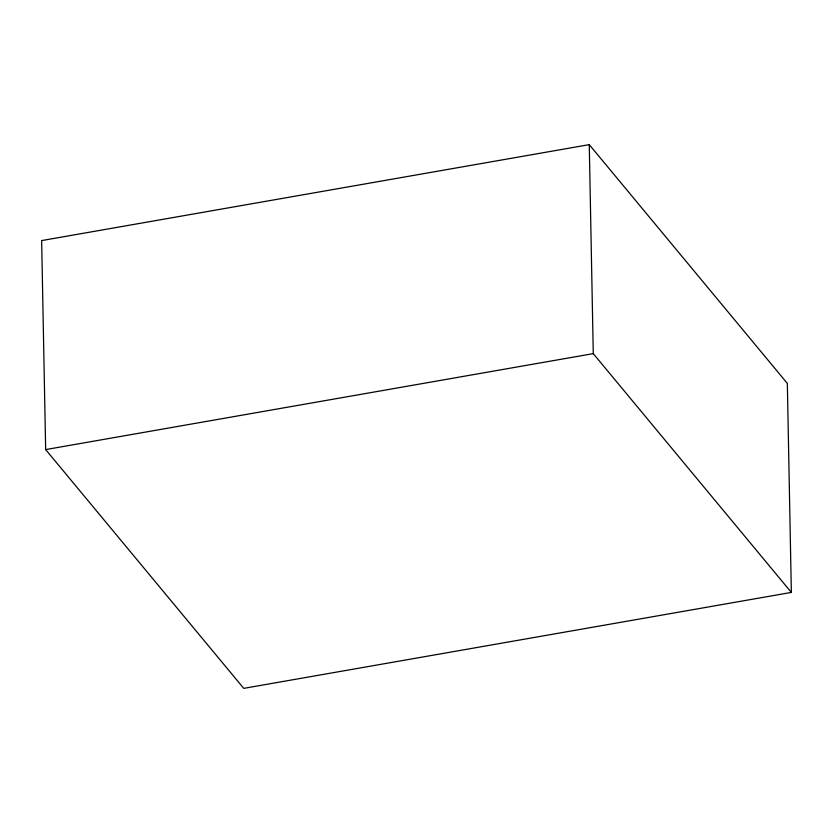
<?xml version="1.0" encoding="UTF-8"?>
<svg xmlns="http://www.w3.org/2000/svg" width="833" height="833" viewBox="0 0 833 833"><rect width="100%" height="100%" fill="white"/><g stroke="black" fill="none" stroke-linecap="round" stroke-linejoin="round"><path stroke-width="1.25" d="M589.264 144.64L41.65 240.581L45.659 449.581L243.736 688.36L791.35 592.419L787.341 383.419L589.264 144.64L593.273 353.629L791.35 592.419M45.659 449.581L593.273 353.629"/></g></svg>
